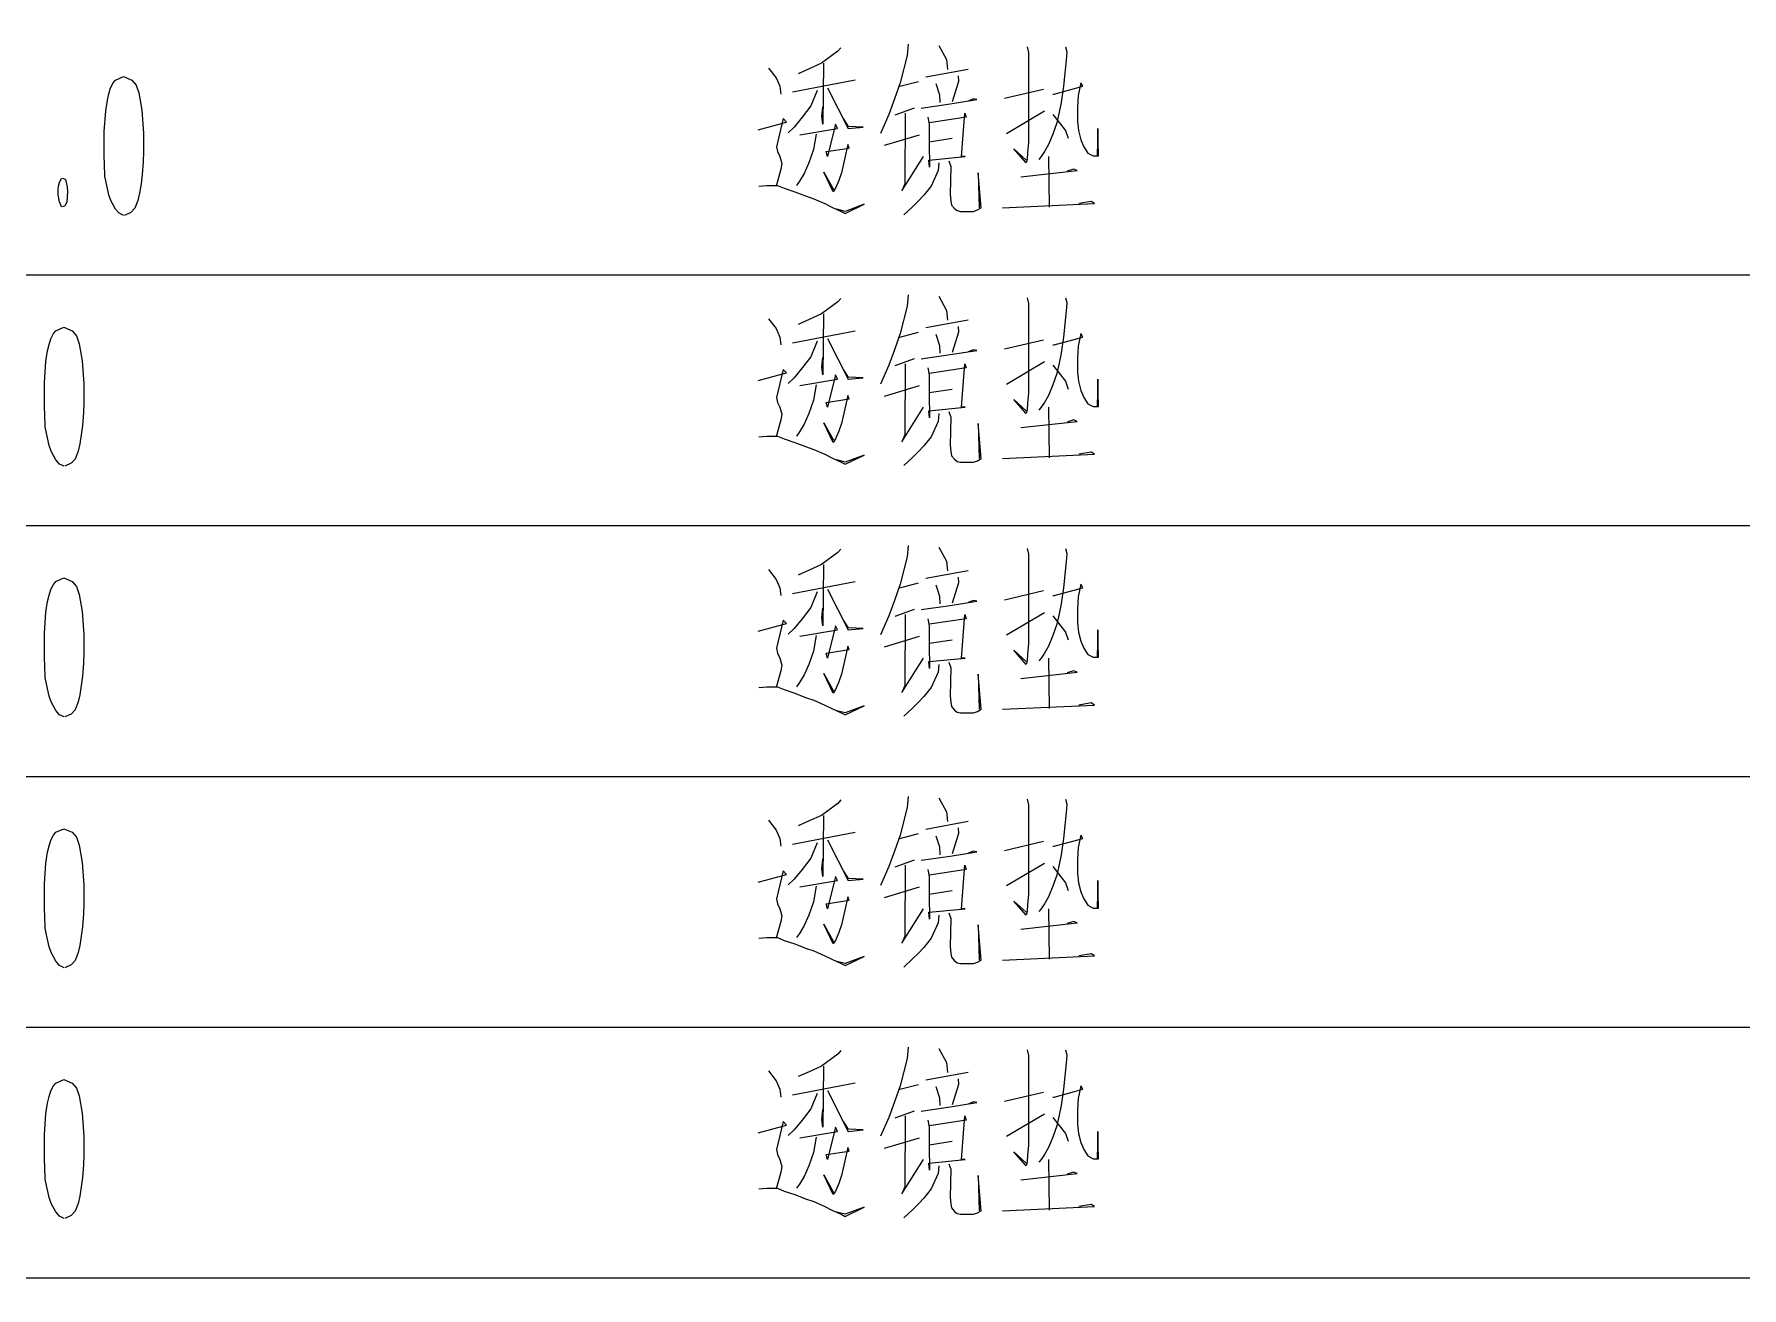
# Model space of a CAD drawing. Extents: x 0 to 8410, y 0 to 11890.
# Drawn here: x 7456.5 to 7933.3, y 7125.3 to 7475.3 of the extents above; entities that cross this region are included whole.
import ezdxf

# ---------------------------------------------------------------- set-up
doc = ezdxf.new("R2010")
doc.units = 0
doc.header["$MEASUREMENT"] = 0
doc.layers.add('6', color=7, linetype='Continuous')

msp = doc.modelspace()

# ---------------------------------------------------------------- linework, layer by layer
at = {"layer": '6'}
for p, q in [((7681.67, 7471.54), (7680.88, 7470.56)), ((7700.49, 7472.52), (7700.23, 7469.38)), ((7709.12, 7472.12), (7711.21, 7468.2)), ((7733.69, 7471.73), (7734.08, 7470.16)), ((7744.41, 7471.73), (7744.8, 7470.36)), ((7661.54, 7465.85), (7663.63, 7463.1)), ((7676.31, 7467.22), (7672.91, 7465.65)), ((7680.88, 7470.56), (7676.31, 7467.22)), ((7676.83, 7467.22), (7676.7, 7450.16)), ((7700.23, 7469.38), (7698.27, 7461.73)), ((7711.21, 7468.2), (7711.47, 7465.46)), ((7734.08, 7470.16), (7734.08, 7445.07)), ((7744.67, 7468.99), (7743.89, 7460.75)), ((7744.8, 7470.36), (7744.67, 7468.99)), ((7477.85, 7460.3), (7478.57, 7461.7)), ((7478.57, 7461.7), (7479.23, 7462.5)), ((7479.23, 7462.5), (7481.45, 7463.5)), ((7481.45, 7463.5), (7483.8, 7462.5)), ((7483.8, 7462.5), (7484.98, 7461.1)), ((7484.98, 7461.1), (7485.7, 7458.9)), ((7663.63, 7463.1), (7664.67, 7460.75)), ((7668.2, 7459.18), (7685.72, 7462.52)), ((7672.91, 7465.65), (7669.77, 7464.28)), ((7698.27, 7461.73), (7696.7, 7457.22)), ((7698.14, 7460.75), (7703.37, 7462.12)), ((7717.22, 7465.46), (7705.46, 7463.3)), ((7708.2, 7461.54), (7709.25, 7458.4)), ((7714.61, 7462.12), (7712.78, 7456.44)), ((7714.48, 7463.69), (7714.61, 7462.12)), ((7748.72, 7461.73), (7747.94, 7458.2)), ((7749.25, 7460.75), (7748.72, 7461.73)), ((7476.48, 7453.9), (7476.94, 7456.9)), ((7476.94, 7456.9), (7477.4, 7458.7)), ((7477.4, 7458.7), (7477.85, 7460.3)), ((7485.7, 7458.9), (7486.61, 7454.1)), ((7664.67, 7460.75), (7664.93, 7458.59)), ((7675.13, 7459.58), (7673.3, 7455.26)), ((7678.01, 7460.36), (7683.76, 7448.99)), ((7696.7, 7457.22), (7695.13, 7452.91)), ((7709.25, 7458.4), (7709.38, 7456.24)), ((7712.25, 7455.85), (7719.71, 7457.03)), ((7718.79, 7457.22), (7717.22, 7456.63)), ((7719.71, 7457.03), (7718.79, 7457.22)), ((7727.42, 7457.42), (7738.27, 7459.97)), ((7740.88, 7458.59), (7741.27, 7458.59)), ((7741.27, 7458.59), (7749.25, 7460.75)), ((7743.89, 7460.75), (7743.23, 7456.24)), ((7747.94, 7458.2), (7747.81, 7454.87)), ((7476.09, 7448.1), (7476.48, 7453.9)), ((7486.61, 7454.1), (7487, 7447.7)), ((7665.59, 7451.73), (7663.76, 7443.89)), ((7666.5, 7450.75), (7665.59, 7451.73)), ((7670.95, 7452.12), (7668.72, 7449.38)), ((7673.3, 7455.26), (7670.95, 7452.12)), ((7676.44, 7452.32), (7676.7, 7455.07)), ((7676.7, 7450.16), (7676.44, 7452.32)), ((7683.89, 7449.58), (7682.45, 7451.73)), ((7695.13, 7452.91), (7692.78, 7447.61)), ((7702.19, 7454.67), (7696.83, 7452.71)), ((7699.71, 7453.3), (7699.57, 7433.5)), ((7704.15, 7454.67), (7712.25, 7455.85)), ((7705.98, 7452.12), (7706.37, 7450.16)), ((7716.7, 7452.12), (7706.5, 7450.56)), ((7715.39, 7441.14), (7716.31, 7453.3)), ((7716.31, 7453.3), (7716.7, 7452.12)), ((7727.94, 7447.61), (7738.53, 7453.89)), ((7740.88, 7452.91), (7744.41, 7448.4)), ((7742.71, 7453.5), (7742.06, 7450.56)), ((7743.23, 7456.24), (7742.71, 7453.5)), ((7747.81, 7454.87), (7747.81, 7450.95)), ((7476.09, 7441.1), (7476.09, 7448.1)), ((7487, 7447.7), (7487, 7442.5)), ((7658.66, 7448.59), (7666.5, 7450.75)), ((7668.72, 7449.38), (7667.03, 7447.81)), ((7670.29, 7447.22), (7680.75, 7448.99)), ((7674.87, 7447.42), (7674.08, 7443.1)), ((7680.23, 7450.16), (7678.01, 7441.14)), ((7680.75, 7448.99), (7680.23, 7450.16)), ((7683.76, 7448.99), (7687.94, 7449.38)), ((7687.94, 7449.38), (7683.89, 7449.58)), ((7693.95, 7444.28), (7703.63, 7447.22)), ((7706.37, 7450.16), (7706.37, 7445.07)), ((7740.88, 7447.42), (7739.71, 7444.48)), ((7742.06, 7450.56), (7740.88, 7447.42)), ((7744.41, 7448.4), (7745.2, 7446.24)), ((7747.81, 7450.95), (7748.07, 7448.4)), ((7748.07, 7448.4), (7748.72, 7445.85)), ((7753.43, 7448.99), (7753.3, 7441.34)), ((7753.69, 7441.34), (7753.43, 7448.99)), ((7487, 7442.5), (7486.94, 7439.7)), ((7663.76, 7443.89), (7664.02, 7442.52)), ((7664.02, 7442.52), (7664.67, 7441.14)), ((7674.08, 7443.1), (7672.78, 7439.38)), ((7677.61, 7442.52), (7684.02, 7443.5)), ((7678.01, 7441.14), (7677.61, 7442.52)), ((7683.63, 7444.48), (7682.84, 7440.75)), ((7684.02, 7443.5), (7683.63, 7444.48)), ((7706.37, 7445.26), (7712.78, 7446.24)), ((7706.37, 7445.07), (7706.5, 7438.2)), ((7733.43, 7439.38), (7730.03, 7443.3)), ((7730.03, 7443.3), (7733.43, 7440.16)), ((7733.82, 7442.32), (7733.69, 7440.36)), ((7734.08, 7445.07), (7733.82, 7442.32)), ((7738.53, 7442.52), (7737.61, 7441.14)), ((7739.71, 7444.48), (7738.53, 7442.52)), ((7748.72, 7445.85), (7749.51, 7443.89)), ((7749.51, 7443.89), (7750.69, 7442.12)), ((7750.69, 7442.12), (7752.12, 7441.34)), ((7476.15, 7439.1), (7476.09, 7441.1)), ((7476.28, 7435.7), (7476.15, 7439.1)), ((7486.94, 7439.7), (7486.68, 7436.1)), ((7664.93, 7437.61), (7663.63, 7432.91)), ((7664.67, 7441.14), (7665.2, 7439.18)), ((7665.2, 7439.18), (7664.93, 7437.61)), ((7672.78, 7439.38), (7671.47, 7436.44)), ((7682.84, 7440.75), (7681.93, 7436.63)), ((7698.79, 7431.54), (7704.8, 7441.14)), ((7706.24, 7440.16), (7716.44, 7441.14)), ((7706.5, 7438.2), (7706.24, 7440.16)), ((7709.12, 7439.38), (7708.86, 7437.22)), ((7711.86, 7439.97), (7712.39, 7438.4)), ((7712.39, 7438.4), (7712.25, 7430.56)), ((7716.44, 7441.14), (7715.39, 7441.14)), ((7733.69, 7440.36), (7733.43, 7439.38)), ((7737.61, 7441.14), (7736.96, 7440.36)), ((7739.71, 7441.14), (7739.84, 7427.03)), ((7746.63, 7437.61), (7744.93, 7437.03)), ((7747.68, 7437.22), (7746.63, 7437.61)), ((7752.12, 7441.34), (7753.69, 7441.34)), ((7463.21, 7431.9), (7463.34, 7432.9)), ((7463.34, 7432.9), (7463.54, 7433.9)), ((7463.54, 7433.9), (7464.06, 7434.9)), ((7464.06, 7434.9), (7464.39, 7435.1)), ((7464.52, 7435.1), (7465.24, 7434.7)), ((7465.24, 7434.7), (7465.7, 7432.7)), ((7465.7, 7432.7), (7465.83, 7431.3)), ((7476.61, 7433.9), (7476.28, 7435.7)), ((7477.4, 7430.5), (7476.61, 7433.9)), ((7486.35, 7433.5), (7485.96, 7430.9)), ((7486.68, 7436.1), (7486.35, 7433.5)), ((7658.79, 7432.91), (7661.01, 7433.1)), ((7661.01, 7433.1), (7662.19, 7433.1)), ((7662.19, 7433.1), (7664.02, 7433.1)), ((7664.02, 7433.1), (7665.85, 7432.32)), ((7670.16, 7434.28), (7669.38, 7433.1)), ((7671.47, 7436.44), (7670.16, 7434.28)), ((7679.57, 7431.34), (7676.96, 7436.83)), ((7676.96, 7436.83), (7679.71, 7431.93)), ((7681.14, 7434.48), (7680.23, 7432.32)), ((7681.93, 7436.63), (7681.14, 7434.48)), ((7699.57, 7433.5), (7698.79, 7431.54)), ((7706.9, 7432.91), (7704.93, 7430.36)), ((7708.86, 7437.22), (7706.9, 7432.91)), ((7720.88, 7426.83), (7720.1, 7436.63)), ((7720.1, 7436.63), (7720.36, 7426.83)), ((7731.99, 7435.46), (7747.68, 7437.22)), ((7463.21, 7430.5), (7463.21, 7431.9)), ((7463.54, 7428.5), (7463.21, 7430.5)), ((7464.13, 7427.1), (7463.54, 7428.5)), ((7465.63, 7428.5), (7465.04, 7427.3)), ((7465.83, 7431.3), (7465.63, 7428.5)), ((7477.92, 7428.9), (7477.4, 7430.5)), ((7479.23, 7426.5), (7477.92, 7428.9)), ((7485.44, 7428.9), (7484.65, 7426.7)), ((7485.96, 7430.9), (7485.44, 7428.9)), ((7665.85, 7432.32), (7668.86, 7431.34)), ((7668.86, 7431.34), (7671.86, 7430.16)), ((7671.86, 7430.16), (7674.22, 7429.38)), ((7674.22, 7429.38), (7677.22, 7428.01)), ((7677.22, 7428.01), (7679.18, 7427.03)), ((7680.23, 7432.32), (7679.57, 7431.34)), ((7682.97, 7425.26), (7688.2, 7427.81)), ((7688.2, 7427.81), (7682.97, 7425.85)), ((7703.37, 7428.79), (7701.67, 7427.03)), ((7704.93, 7430.36), (7703.37, 7428.79)), ((7712.25, 7430.56), (7712.39, 7428.79)), ((7712.39, 7428.79), (7712.65, 7427.61)), ((7726.89, 7426.83), (7752.52, 7428.01)), ((7751.6, 7428.59), (7748.2, 7428.01)), ((7752.52, 7428.01), (7751.6, 7428.59)), ((7465.04, 7427.3), (7464.13, 7427.1)), ((7480.21, 7425.3), (7479.23, 7426.5)), ((7481.51, 7424.7), (7480.21, 7425.3)), ((7483.54, 7425.5), (7481.77, 7424.7)), ((7484.65, 7426.7), (7483.54, 7425.5)), ((7679.18, 7427.03), (7681.8, 7425.85)), ((7682.97, 7425.85), (7680.62, 7426.44)), ((7681.8, 7425.85), (7682.97, 7425.26)), ((7701.67, 7427.03), (7699.31, 7424.87)), ((7712.65, 7427.61), (7713.43, 7426.63)), ((7713.43, 7426.63), (7714.22, 7426.05)), ((7714.22, 7426.05), (7715.13, 7425.85)), ((7715.13, 7425.85), (7716.7, 7425.85)), ((7716.7, 7425.85), (7718.79, 7425.85)), ((7718.79, 7425.85), (7719.84, 7426.24)), ((7719.84, 7426.24), (7720.88, 7426.83)), ((6510, 7408.11), (8310, 7408.11)), ((7680.88, 7400.55), (7676.31, 7397.22)), ((7681.67, 7401.54), (7680.88, 7400.55)), ((7700.23, 7399.38), (7698.27, 7391.73)), ((7700.49, 7402.52), (7700.23, 7399.38)), ((7709.12, 7402.12), (7711.21, 7398.2)), ((7733.69, 7401.73), (7734.08, 7400.16)), ((7734.08, 7400.16), (7734.08, 7375.06)), ((7744.41, 7401.73), (7744.8, 7400.36)), ((7744.8, 7400.36), (7744.67, 7398.99)), ((7661.54, 7395.85), (7663.63, 7393.1)), ((7672.91, 7395.65), (7669.77, 7394.28)), ((7676.31, 7397.22), (7672.91, 7395.65)), ((7676.83, 7397.22), (7676.7, 7380.16)), ((7717.22, 7395.46), (7705.46, 7393.3)), ((7711.21, 7398.2), (7711.47, 7395.46)), ((7744.67, 7398.99), (7743.89, 7390.75)), ((7460.73, 7388.7), (7461.19, 7390.3)), ((7461.19, 7390.3), (7461.91, 7391.7)), ((7461.91, 7391.7), (7462.56, 7392.5)), ((7462.56, 7392.5), (7464.78, 7393.5)), ((7464.78, 7393.5), (7467.13, 7392.5)), ((7467.13, 7392.5), (7468.31, 7391.1)), ((7468.31, 7391.1), (7469.03, 7388.9)), ((7663.63, 7393.1), (7664.67, 7390.75)), ((7664.67, 7390.75), (7664.93, 7388.59)), ((7668.2, 7389.18), (7685.72, 7392.52)), ((7675.13, 7389.57), (7673.3, 7385.26)), ((7678.01, 7390.36), (7683.76, 7378.99)), ((7698.27, 7391.73), (7696.7, 7387.22)), ((7698.14, 7390.75), (7703.37, 7392.12)), ((7708.2, 7391.54), (7709.25, 7388.4)), ((7714.61, 7392.12), (7712.78, 7386.44)), ((7714.48, 7393.69), (7714.61, 7392.12)), ((7727.42, 7387.42), (7738.27, 7389.97)), ((7741.27, 7388.59), (7749.25, 7390.75)), ((7743.89, 7390.75), (7743.23, 7386.24)), ((7748.72, 7391.73), (7747.94, 7388.2)), ((7749.25, 7390.75), (7748.72, 7391.73)), ((7459.81, 7383.9), (7460.27, 7386.9)), ((7460.27, 7386.9), (7460.73, 7388.7)), ((7469.03, 7388.9), (7469.95, 7384.1)), ((7673.3, 7385.26), (7670.95, 7382.12)), ((7676.44, 7382.32), (7676.7, 7385.06)), ((7696.7, 7387.22), (7695.13, 7382.91)), ((7704.15, 7384.67), (7712.25, 7385.85)), ((7709.25, 7388.4), (7709.38, 7386.24)), ((7712.25, 7385.85), (7719.71, 7387.03)), ((7718.79, 7387.22), (7717.22, 7386.63)), ((7719.71, 7387.03), (7718.79, 7387.22)), ((7740.88, 7388.59), (7741.27, 7388.59)), ((7743.23, 7386.24), (7742.71, 7383.5)), ((7747.94, 7388.2), (7747.81, 7384.87)), ((7747.81, 7384.87), (7747.81, 7380.95)), ((7459.42, 7378.1), (7459.81, 7383.9)), ((7469.95, 7384.1), (7470.34, 7377.7)), ((7658.66, 7378.59), (7666.5, 7380.75)), ((7665.59, 7381.73), (7663.76, 7373.89)), ((7666.5, 7380.75), (7665.59, 7381.73)), ((7670.95, 7382.12), (7668.72, 7379.38)), ((7676.7, 7380.16), (7676.44, 7382.32)), ((7680.23, 7380.16), (7678.01, 7371.14)), ((7680.75, 7378.99), (7680.23, 7380.16)), ((7683.89, 7379.57), (7682.45, 7381.73)), ((7695.13, 7382.91), (7692.78, 7377.61)), ((7702.19, 7384.67), (7696.83, 7382.71)), ((7699.71, 7383.3), (7699.57, 7363.5)), ((7705.98, 7382.12), (7706.37, 7380.16)), ((7706.37, 7380.16), (7706.37, 7375.06)), ((7716.7, 7382.12), (7706.5, 7380.55)), ((7715.39, 7371.14), (7716.31, 7383.3)), ((7716.31, 7383.3), (7716.7, 7382.12)), ((7727.94, 7377.61), (7738.53, 7383.89)), ((7740.88, 7382.91), (7744.41, 7378.4)), ((7742.06, 7380.55), (7740.88, 7377.42)), ((7742.71, 7383.5), (7742.06, 7380.55)), ((7747.81, 7380.95), (7748.07, 7378.4)), ((7459.42, 7371.1), (7459.42, 7378.1)), ((7470.34, 7377.7), (7470.34, 7372.5)), ((7668.72, 7379.38), (7667.03, 7377.81)), ((7670.29, 7377.22), (7680.75, 7378.99)), ((7674.87, 7377.42), (7674.08, 7373.1)), ((7683.76, 7378.99), (7687.94, 7379.38)), ((7687.94, 7379.38), (7683.89, 7379.57)), ((7693.95, 7374.28), (7703.63, 7377.22)), ((7706.37, 7375.26), (7712.78, 7376.24)), ((7740.88, 7377.42), (7739.71, 7374.48)), ((7744.41, 7378.4), (7745.2, 7376.24)), ((7748.07, 7378.4), (7748.72, 7375.85)), ((7748.72, 7375.85), (7749.51, 7373.89)), ((7753.43, 7378.99), (7753.3, 7371.34)), ((7753.69, 7371.34), (7753.43, 7378.99)), ((7459.49, 7369.1), (7459.42, 7371.1)), ((7470.34, 7372.5), (7470.27, 7369.7)), ((7663.76, 7373.89), (7664.02, 7372.52)), ((7664.02, 7372.52), (7664.67, 7371.14)), ((7664.67, 7371.14), (7665.2, 7369.18)), ((7674.08, 7373.1), (7672.78, 7369.38)), ((7677.61, 7372.52), (7684.02, 7373.5)), ((7678.01, 7371.14), (7677.61, 7372.52)), ((7682.84, 7370.75), (7681.93, 7366.63)), ((7683.63, 7374.48), (7682.84, 7370.75)), ((7684.02, 7373.5), (7683.63, 7374.48)), ((7698.79, 7361.54), (7704.8, 7371.14)), ((7706.24, 7370.16), (7716.44, 7371.14)), ((7706.37, 7375.06), (7706.5, 7368.2)), ((7716.44, 7371.14), (7715.39, 7371.14)), ((7733.43, 7369.38), (7730.03, 7373.3)), ((7730.03, 7373.3), (7733.43, 7370.16)), ((7733.82, 7372.32), (7733.69, 7370.36)), ((7734.08, 7375.06), (7733.82, 7372.32)), ((7737.61, 7371.14), (7736.96, 7370.36)), ((7738.53, 7372.52), (7737.61, 7371.14)), ((7739.71, 7374.48), (7738.53, 7372.52)), ((7739.71, 7371.14), (7739.84, 7357.03)), ((7749.51, 7373.89), (7750.69, 7372.12)), ((7750.69, 7372.12), (7752.12, 7371.34)), ((7752.12, 7371.34), (7753.69, 7371.34)), ((7459.62, 7365.7), (7459.49, 7369.1)), ((7470.01, 7366.1), (7469.68, 7363.5)), ((7470.27, 7369.7), (7470.01, 7366.1)), ((7664.93, 7367.61), (7663.63, 7362.91)), ((7665.2, 7369.18), (7664.93, 7367.61)), ((7671.47, 7366.44), (7670.16, 7364.28)), ((7672.78, 7369.38), (7671.47, 7366.44)), ((7679.57, 7361.34), (7676.96, 7366.83)), ((7676.96, 7366.83), (7679.71, 7361.93)), ((7681.93, 7366.63), (7681.14, 7364.48)), ((7706.5, 7368.2), (7706.24, 7370.16)), ((7708.86, 7367.22), (7706.9, 7362.91)), ((7709.12, 7369.38), (7708.86, 7367.22)), ((7711.86, 7369.97), (7712.39, 7368.4)), ((7712.39, 7368.4), (7712.25, 7360.55)), ((7720.88, 7356.83), (7720.1, 7366.63)), ((7720.1, 7366.63), (7720.36, 7356.83)), ((7731.99, 7365.46), (7747.68, 7367.22)), ((7733.69, 7370.36), (7733.43, 7369.38)), ((7746.63, 7367.61), (7744.93, 7367.03)), ((7747.68, 7367.22), (7746.63, 7367.61)), ((7459.95, 7363.9), (7459.62, 7365.7)), ((7460.73, 7360.5), (7459.95, 7363.9)), ((7469.68, 7363.5), (7469.29, 7360.9)), ((7658.79, 7362.91), (7661.01, 7363.1)), ((7661.01, 7363.1), (7662.19, 7363.1)), ((7662.19, 7363.1), (7664.02, 7363.1)), ((7664.02, 7363.1), (7665.85, 7362.32)), ((7665.85, 7362.32), (7668.86, 7361.34)), ((7668.86, 7361.34), (7671.86, 7360.16)), ((7670.16, 7364.28), (7669.38, 7363.1)), ((7680.23, 7362.32), (7679.57, 7361.34)), ((7681.14, 7364.48), (7680.23, 7362.32)), ((7699.57, 7363.5), (7698.79, 7361.54)), ((7706.9, 7362.91), (7704.93, 7360.36)), ((7461.25, 7358.9), (7460.73, 7360.5)), ((7462.56, 7356.5), (7461.25, 7358.9)), ((7463.54, 7355.3), (7462.56, 7356.5)), ((7467.98, 7356.7), (7466.87, 7355.5)), ((7468.77, 7358.9), (7467.98, 7356.7)), ((7469.29, 7360.9), (7468.77, 7358.9)), ((7671.86, 7360.16), (7674.22, 7359.38)), ((7674.22, 7359.38), (7677.22, 7358.01)), ((7677.22, 7358.01), (7679.18, 7357.03)), ((7679.18, 7357.03), (7681.8, 7355.85)), ((7682.97, 7355.85), (7680.62, 7356.44)), ((7682.97, 7355.26), (7688.2, 7357.81)), ((7688.2, 7357.81), (7682.97, 7355.85)), ((7701.67, 7357.03), (7699.31, 7354.87)), ((7703.37, 7358.79), (7701.67, 7357.03)), ((7704.93, 7360.36), (7703.37, 7358.79)), ((7712.25, 7360.55), (7712.39, 7358.79)), ((7712.39, 7358.79), (7712.65, 7357.61)), ((7712.65, 7357.61), (7713.43, 7356.63)), ((7713.43, 7356.63), (7714.22, 7356.04)), ((7718.79, 7355.85), (7719.84, 7356.24)), ((7719.84, 7356.24), (7720.88, 7356.83)), ((7726.89, 7356.83), (7752.52, 7358.01)), ((7751.6, 7358.59), (7748.2, 7358.01)), ((7752.52, 7358.01), (7751.6, 7358.59)), ((7464.85, 7354.7), (7463.54, 7355.3)), ((7466.87, 7355.5), (7465.11, 7354.7)), ((7681.8, 7355.85), (7682.97, 7355.26)), ((7714.22, 7356.04), (7715.13, 7355.85)), ((7715.13, 7355.85), (7716.7, 7355.85)), ((7716.7, 7355.85), (7718.79, 7355.85)), ((6510, 7338.11), (8310, 7338.11)), ((7700.49, 7332.52), (7700.23, 7329.38)), ((7680.88, 7330.56), (7676.31, 7327.22)), ((7681.67, 7331.54), (7680.88, 7330.56)), ((7700.23, 7329.38), (7698.27, 7321.73)), ((7709.12, 7332.12), (7711.21, 7328.2)), ((7711.21, 7328.2), (7711.47, 7325.46)), ((7733.69, 7331.73), (7734.08, 7330.16)), ((7734.08, 7330.16), (7734.08, 7305.07)), ((7744.67, 7328.99), (7743.89, 7320.75)), ((7744.41, 7331.73), (7744.8, 7330.36)), ((7744.8, 7330.36), (7744.67, 7328.99)), ((7462.56, 7322.5), (7464.78, 7323.5)), ((7464.78, 7323.5), (7467.13, 7322.5)), ((7661.54, 7325.85), (7663.63, 7323.1)), ((7663.63, 7323.1), (7664.67, 7320.75)), ((7672.91, 7325.65), (7669.77, 7324.28)), ((7676.31, 7327.22), (7672.91, 7325.65)), ((7676.83, 7327.22), (7676.7, 7310.16)), ((7717.22, 7325.46), (7705.46, 7323.3)), ((7714.48, 7323.69), (7714.61, 7322.12)), ((7460.27, 7316.9), (7460.73, 7318.7)), ((7460.73, 7318.7), (7461.19, 7320.3)), ((7461.19, 7320.3), (7461.91, 7321.7)), ((7461.91, 7321.7), (7462.56, 7322.5)), ((7467.13, 7322.5), (7468.31, 7321.1)), ((7468.31, 7321.1), (7469.03, 7318.9)), ((7469.03, 7318.9), (7469.95, 7314.1)), ((7664.67, 7320.75), (7664.93, 7318.6)), ((7668.2, 7319.18), (7685.72, 7322.52)), ((7675.13, 7319.58), (7673.3, 7315.26)), ((7678.01, 7320.36), (7683.76, 7308.99)), ((7698.27, 7321.73), (7696.7, 7317.22)), ((7698.14, 7320.75), (7703.37, 7322.12)), ((7708.2, 7321.54), (7709.25, 7318.4)), ((7709.25, 7318.4), (7709.38, 7316.24)), ((7714.61, 7322.12), (7712.78, 7316.44)), ((7727.42, 7317.42), (7738.27, 7319.97)), ((7740.88, 7318.6), (7741.27, 7318.6)), ((7741.27, 7318.6), (7749.25, 7320.75)), ((7743.89, 7320.75), (7743.23, 7316.24)), ((7747.94, 7318.2), (7747.81, 7314.87)), ((7748.72, 7321.73), (7747.94, 7318.2)), ((7749.25, 7320.75), (7748.72, 7321.73)), ((7459.42, 7308.1), (7459.81, 7313.9)), ((7459.81, 7313.9), (7460.27, 7316.9)), ((7469.95, 7314.1), (7470.34, 7307.7)), ((7673.3, 7315.26), (7670.95, 7312.12)), ((7676.44, 7312.32), (7676.7, 7315.07)), ((7696.7, 7317.22), (7695.13, 7312.91)), ((7702.19, 7314.67), (7696.83, 7312.71)), ((7699.71, 7313.3), (7699.57, 7293.5)), ((7704.15, 7314.67), (7712.25, 7315.85)), ((7712.25, 7315.85), (7719.71, 7317.03)), ((7715.39, 7301.14), (7716.31, 7313.3)), ((7716.31, 7313.3), (7716.7, 7312.12)), ((7718.79, 7317.22), (7717.22, 7316.63)), ((7719.71, 7317.03), (7718.79, 7317.22)), ((7727.94, 7307.61), (7738.53, 7313.89)), ((7742.71, 7313.5), (7742.06, 7310.56)), ((7743.23, 7316.24), (7742.71, 7313.5)), ((7747.81, 7314.87), (7747.81, 7310.95)), ((7658.66, 7308.6), (7666.5, 7310.75)), ((7665.59, 7311.73), (7663.76, 7303.89)), ((7666.5, 7310.75), (7665.59, 7311.73)), ((7668.72, 7309.38), (7667.03, 7307.81)), ((7670.95, 7312.12), (7668.72, 7309.38)), ((7670.29, 7307.22), (7680.75, 7308.99)), ((7676.7, 7310.16), (7676.44, 7312.32)), ((7680.23, 7310.16), (7678.01, 7301.14)), ((7680.75, 7308.99), (7680.23, 7310.16)), ((7683.89, 7309.58), (7682.45, 7311.73)), ((7683.76, 7308.99), (7687.94, 7309.38)), ((7687.94, 7309.38), (7683.89, 7309.58)), ((7695.13, 7312.91), (7692.78, 7307.61)), ((7705.98, 7312.12), (7706.37, 7310.16)), ((7706.37, 7310.16), (7706.37, 7305.07)), ((7716.7, 7312.12), (7706.5, 7310.56)), ((7740.88, 7312.91), (7744.41, 7308.4)), ((7742.06, 7310.56), (7740.88, 7307.42)), ((7747.81, 7310.95), (7748.07, 7308.4)), ((7753.43, 7308.99), (7753.3, 7301.34)), ((7753.69, 7301.34), (7753.43, 7308.99)), ((7459.42, 7301.1), (7459.42, 7308.1)), ((7470.34, 7307.7), (7470.34, 7302.5)), ((7663.76, 7303.89), (7664.02, 7302.52)), ((7674.87, 7307.42), (7674.08, 7303.1)), ((7683.63, 7304.48), (7682.84, 7300.75)), ((7684.02, 7303.5), (7683.63, 7304.48)), ((7693.95, 7304.28), (7703.63, 7307.22)), ((7706.37, 7305.26), (7712.78, 7306.24)), ((7706.37, 7305.07), (7706.5, 7298.2)), ((7734.08, 7305.07), (7733.82, 7302.32)), ((7739.71, 7304.48), (7738.53, 7302.52)), ((7740.88, 7307.42), (7739.71, 7304.48)), ((7744.41, 7308.4), (7745.2, 7306.24)), ((7748.07, 7308.4), (7748.72, 7305.85)), ((7748.72, 7305.85), (7749.51, 7303.89)), ((7749.51, 7303.89), (7750.69, 7302.12)), ((7459.49, 7299.1), (7459.42, 7301.1)), ((7459.62, 7295.7), (7459.49, 7299.1)), ((7470.27, 7299.7), (7470.01, 7296.1)), ((7470.34, 7302.5), (7470.27, 7299.7)), ((7664.02, 7302.52), (7664.67, 7301.14)), ((7664.67, 7301.14), (7665.2, 7299.18)), ((7665.2, 7299.18), (7664.93, 7297.61)), ((7672.78, 7299.38), (7671.47, 7296.44)), ((7674.08, 7303.1), (7672.78, 7299.38)), ((7677.61, 7302.52), (7684.02, 7303.5)), ((7678.01, 7301.14), (7677.61, 7302.52)), ((7682.84, 7300.75), (7681.93, 7296.63)), ((7698.79, 7291.54), (7704.8, 7301.14)), ((7706.24, 7300.16), (7716.44, 7301.14)), ((7706.5, 7298.2), (7706.24, 7300.16)), ((7709.12, 7299.38), (7708.86, 7297.22)), ((7711.86, 7299.97), (7712.39, 7298.4)), ((7716.44, 7301.14), (7715.39, 7301.14)), ((7733.43, 7299.38), (7730.03, 7303.3)), ((7730.03, 7303.3), (7733.43, 7300.16)), ((7733.69, 7300.36), (7733.43, 7299.38)), ((7733.82, 7302.32), (7733.69, 7300.36)), ((7737.61, 7301.14), (7736.96, 7300.36)), ((7738.53, 7302.52), (7737.61, 7301.14)), ((7739.71, 7301.14), (7739.84, 7287.03)), ((7750.69, 7302.12), (7752.12, 7301.34)), ((7752.12, 7301.34), (7753.69, 7301.34)), ((7459.95, 7293.9), (7459.62, 7295.7)), ((7470.01, 7296.1), (7469.68, 7293.5)), ((7664.93, 7297.61), (7663.63, 7292.91)), ((7670.16, 7294.28), (7669.38, 7293.1)), ((7671.47, 7296.44), (7670.16, 7294.28)), ((7679.57, 7291.34), (7676.96, 7296.83)), ((7676.96, 7296.83), (7679.71, 7291.93)), ((7681.14, 7294.48), (7680.23, 7292.32)), ((7681.93, 7296.63), (7681.14, 7294.48)), ((7708.86, 7297.22), (7706.9, 7292.91)), ((7712.39, 7298.4), (7712.25, 7290.56)), ((7720.88, 7286.83), (7720.1, 7296.63)), ((7720.1, 7296.63), (7720.36, 7286.83)), ((7731.99, 7295.46), (7747.68, 7297.22)), ((7746.63, 7297.61), (7744.93, 7297.03)), ((7747.68, 7297.22), (7746.63, 7297.61)), ((7460.73, 7290.5), (7459.95, 7293.9)), ((7461.25, 7288.9), (7460.73, 7290.5)), ((7469.29, 7290.9), (7468.77, 7288.9)), ((7469.68, 7293.5), (7469.29, 7290.9)), ((7658.79, 7292.91), (7661.01, 7293.1)), ((7661.01, 7293.1), (7662.19, 7293.1)), ((7662.19, 7293.1), (7664.02, 7293.1)), ((7664.02, 7293.1), (7665.85, 7292.32)), ((7665.85, 7292.32), (7668.86, 7291.34)), ((7668.86, 7291.34), (7671.86, 7290.16)), ((7671.86, 7290.16), (7674.22, 7289.38)), ((7680.23, 7292.32), (7679.57, 7291.34)), ((7699.57, 7293.5), (7698.79, 7291.54)), ((7704.93, 7290.36), (7703.37, 7288.79)), ((7706.9, 7292.91), (7704.93, 7290.36)), ((7712.25, 7290.56), (7712.39, 7288.79)), ((7462.56, 7286.5), (7461.25, 7288.9)), ((7463.54, 7285.3), (7462.56, 7286.5)), ((7464.85, 7284.7), (7463.54, 7285.3)), ((7466.87, 7285.5), (7465.11, 7284.7)), ((7467.98, 7286.7), (7466.87, 7285.5)), ((7468.77, 7288.9), (7467.98, 7286.7)), ((7674.22, 7289.38), (7677.22, 7288.01)), ((7677.22, 7288.01), (7679.18, 7287.03)), ((7679.18, 7287.03), (7681.8, 7285.85)), ((7682.97, 7285.85), (7680.62, 7286.44)), ((7681.8, 7285.85), (7682.97, 7285.26)), ((7682.97, 7285.26), (7688.2, 7287.81)), ((7688.2, 7287.81), (7682.97, 7285.85)), ((7701.67, 7287.03), (7699.31, 7284.87)), ((7703.37, 7288.79), (7701.67, 7287.03)), ((7712.39, 7288.79), (7712.65, 7287.61)), ((7712.65, 7287.61), (7713.43, 7286.63)), ((7713.43, 7286.63), (7714.22, 7286.05)), ((7714.22, 7286.05), (7715.13, 7285.85)), ((7715.13, 7285.85), (7716.7, 7285.85)), ((7716.7, 7285.85), (7718.79, 7285.85)), ((7718.79, 7285.85), (7719.84, 7286.24)), ((7719.84, 7286.24), (7720.88, 7286.83)), ((7726.89, 7286.83), (7752.52, 7288.01)), ((7751.6, 7288.6), (7748.2, 7288.01)), ((7752.52, 7288.01), (7751.6, 7288.6)), ((6510, 7268.11), (8310, 7268.11)), ((7681.67, 7261.54), (7680.88, 7260.56)), ((7700.49, 7262.52), (7700.23, 7259.38)), ((7709.12, 7262.12), (7711.21, 7258.2)), ((7733.69, 7261.73), (7734.08, 7260.16)), ((7744.41, 7261.73), (7744.8, 7260.36)), ((7676.31, 7257.22), (7672.91, 7255.65)), ((7680.88, 7260.56), (7676.31, 7257.22)), ((7676.83, 7257.22), (7676.7, 7240.16)), ((7700.23, 7259.38), (7698.27, 7251.73)), ((7711.21, 7258.2), (7711.47, 7255.46)), ((7734.08, 7260.16), (7734.08, 7235.07)), ((7744.67, 7258.99), (7743.89, 7250.75)), ((7744.8, 7260.36), (7744.67, 7258.99)), ((7461.19, 7250.29), (7461.91, 7251.69)), ((7461.91, 7251.69), (7462.56, 7252.5)), ((7462.56, 7252.5), (7464.78, 7253.49)), ((7464.78, 7253.49), (7467.13, 7252.5)), ((7467.13, 7252.5), (7468.31, 7251.09)), ((7661.54, 7255.85), (7663.63, 7253.1)), ((7663.63, 7253.1), (7664.67, 7250.75)), ((7668.2, 7249.18), (7685.72, 7252.52)), ((7672.91, 7255.65), (7669.77, 7254.28)), ((7698.27, 7251.73), (7696.7, 7247.22)), ((7698.14, 7250.75), (7703.37, 7252.12)), ((7717.22, 7255.46), (7705.46, 7253.3)), ((7708.2, 7251.54), (7709.25, 7248.4)), ((7714.61, 7252.12), (7712.78, 7246.44)), ((7714.48, 7253.69), (7714.61, 7252.12)), ((7748.72, 7251.73), (7747.94, 7248.2)), ((7749.25, 7250.75), (7748.72, 7251.73)), ((7459.81, 7243.89), (7460.27, 7246.9)), ((7460.27, 7246.9), (7460.73, 7248.7)), ((7460.73, 7248.7), (7461.19, 7250.29)), ((7468.31, 7251.09), (7469.03, 7248.89)), ((7469.03, 7248.89), (7469.95, 7244.09)), ((7664.67, 7250.75), (7664.93, 7248.59)), ((7675.13, 7249.58), (7673.3, 7245.26)), ((7678.01, 7250.36), (7683.76, 7238.99)), ((7696.7, 7247.22), (7695.13, 7242.91)), ((7709.25, 7248.4), (7709.38, 7246.24)), ((7712.25, 7245.85), (7719.71, 7247.03)), ((7718.79, 7247.22), (7717.22, 7246.63)), ((7719.71, 7247.03), (7718.79, 7247.22)), ((7727.42, 7247.42), (7738.27, 7249.97)), ((7740.88, 7248.59), (7741.27, 7248.59)), ((7741.27, 7248.59), (7749.25, 7250.75)), ((7743.89, 7250.75), (7743.23, 7246.24)), ((7747.94, 7248.2), (7747.81, 7244.87)), ((7459.42, 7238.1), (7459.81, 7243.89)), ((7469.95, 7244.09), (7470.34, 7237.69)), ((7670.95, 7242.12), (7668.72, 7239.38)), ((7673.3, 7245.26), (7670.95, 7242.12)), ((7676.44, 7242.32), (7676.7, 7245.07)), ((7676.7, 7240.16), (7676.44, 7242.32)), ((7695.13, 7242.91), (7692.78, 7237.61)), ((7702.19, 7244.67), (7696.83, 7242.71)), ((7699.71, 7243.3), (7699.57, 7223.5)), ((7704.15, 7244.67), (7712.25, 7245.85)), ((7705.98, 7242.12), (7706.37, 7240.16)), ((7716.7, 7242.12), (7706.5, 7240.56)), ((7715.39, 7231.14), (7716.31, 7243.3)), ((7716.31, 7243.3), (7716.7, 7242.12)), ((7727.94, 7237.61), (7738.53, 7243.89)), ((7740.88, 7242.91), (7744.41, 7238.4)), ((7742.71, 7243.5), (7742.06, 7240.56)), ((7743.23, 7246.24), (7742.71, 7243.5)), ((7747.81, 7244.87), (7747.81, 7240.95)), ((7459.42, 7231.09), (7459.42, 7238.1)), ((7470.34, 7237.69), (7470.34, 7232.5)), ((7658.66, 7238.59), (7666.5, 7240.75)), ((7665.59, 7241.73), (7663.76, 7233.89)), ((7666.5, 7240.75), (7665.59, 7241.73)), ((7668.72, 7239.38), (7667.03, 7237.81)), ((7670.29, 7237.22), (7680.75, 7238.99)), ((7674.87, 7237.42), (7674.08, 7233.1)), ((7680.23, 7240.16), (7678.01, 7231.14)), ((7680.75, 7238.99), (7680.23, 7240.16)), ((7683.89, 7239.58), (7682.45, 7241.73)), ((7683.76, 7238.99), (7687.94, 7239.38)), ((7687.94, 7239.38), (7683.89, 7239.58)), ((7693.95, 7234.28), (7703.63, 7237.22)), ((7706.37, 7240.16), (7706.37, 7235.07)), ((7740.88, 7237.42), (7739.71, 7234.48)), ((7742.06, 7240.56), (7740.88, 7237.42)), ((7744.41, 7238.4), (7745.2, 7236.24)), ((7747.81, 7240.95), (7748.07, 7238.4)), ((7748.07, 7238.4), (7748.72, 7235.85)), ((7753.43, 7238.99), (7753.3, 7231.34)), ((7753.69, 7231.34), (7753.43, 7238.99)), ((7470.34, 7232.5), (7470.27, 7229.69)), ((7663.76, 7233.89), (7664.02, 7232.52)), ((7664.02, 7232.52), (7664.67, 7231.14)), ((7674.08, 7233.1), (7672.78, 7229.38)), ((7677.61, 7232.52), (7684.02, 7233.5)), ((7678.01, 7231.14), (7677.61, 7232.52)), ((7683.63, 7234.48), (7682.84, 7230.75)), ((7684.02, 7233.5), (7683.63, 7234.48)), ((7706.37, 7235.26), (7712.78, 7236.24)), ((7706.37, 7235.07), (7706.5, 7228.2)), ((7733.43, 7229.38), (7730.03, 7233.3)), ((7730.03, 7233.3), (7733.43, 7230.16)), ((7733.82, 7232.32), (7733.69, 7230.36)), ((7734.08, 7235.07), (7733.82, 7232.32)), ((7738.53, 7232.52), (7737.61, 7231.14)), ((7739.71, 7234.48), (7738.53, 7232.52)), ((7748.72, 7235.85), (7749.51, 7233.89)), ((7749.51, 7233.89), (7750.69, 7232.12)), ((7459.49, 7229.09), (7459.42, 7231.09)), ((7459.62, 7225.69), (7459.49, 7229.09)), ((7470.27, 7229.69), (7470.01, 7226.09)), ((7664.93, 7227.61), (7663.63, 7222.91)), ((7664.67, 7231.14), (7665.2, 7229.18)), ((7665.2, 7229.18), (7664.93, 7227.61)), ((7672.78, 7229.38), (7671.47, 7226.44)), ((7682.84, 7230.75), (7681.93, 7226.63)), ((7698.79, 7221.54), (7704.8, 7231.14)), ((7706.24, 7230.16), (7716.44, 7231.14)), ((7706.5, 7228.2), (7706.24, 7230.16)), ((7709.12, 7229.38), (7708.86, 7227.22)), ((7711.86, 7229.97), (7712.39, 7228.4)), ((7712.39, 7228.4), (7712.25, 7220.56)), ((7716.44, 7231.14), (7715.39, 7231.14)), ((7733.69, 7230.36), (7733.43, 7229.38)), ((7737.61, 7231.14), (7736.96, 7230.36)), ((7739.71, 7231.14), (7739.84, 7217.03)), ((7746.63, 7227.61), (7744.93, 7227.03)), ((7747.68, 7227.22), (7746.63, 7227.61)), ((7750.69, 7232.12), (7752.12, 7231.34)), ((7752.12, 7231.34), (7753.69, 7231.34)), ((7459.95, 7223.89), (7459.62, 7225.69)), ((7460.73, 7220.49), (7459.95, 7223.89)), ((7469.68, 7223.49), (7469.29, 7220.89)), ((7470.01, 7226.09), (7469.68, 7223.49)), ((7658.79, 7222.91), (7661.01, 7223.1)), ((7661.01, 7223.1), (7662.19, 7223.1)), ((7662.19, 7223.1), (7664.02, 7223.1)), ((7664.02, 7223.1), (7665.85, 7222.32)), ((7670.16, 7224.28), (7669.38, 7223.1)), ((7671.47, 7226.44), (7670.16, 7224.28)), ((7679.57, 7221.34), (7676.96, 7226.83)), ((7676.96, 7226.83), (7679.71, 7221.93)), ((7681.14, 7224.48), (7680.23, 7222.32)), ((7681.93, 7226.63), (7681.14, 7224.48)), ((7699.57, 7223.5), (7698.79, 7221.54)), ((7706.9, 7222.91), (7704.93, 7220.36)), ((7708.86, 7227.22), (7706.9, 7222.91)), ((7720.88, 7216.83), (7720.1, 7226.63)), ((7720.1, 7226.63), (7720.36, 7216.83)), ((7731.99, 7225.46), (7747.68, 7227.22)), ((7461.25, 7218.89), (7460.73, 7220.49)), ((7462.56, 7216.49), (7461.25, 7218.89)), ((7468.77, 7218.89), (7467.98, 7216.69)), ((7469.29, 7220.89), (7468.77, 7218.89)), ((7665.85, 7222.32), (7668.86, 7221.34)), ((7668.86, 7221.34), (7671.86, 7220.16)), ((7671.86, 7220.16), (7674.22, 7219.38)), ((7674.22, 7219.38), (7677.22, 7218.01)), ((7677.22, 7218.01), (7679.18, 7217.03)), ((7680.23, 7222.32), (7679.57, 7221.34)), ((7703.37, 7218.79), (7701.67, 7217.03)), ((7704.93, 7220.36), (7703.37, 7218.79)), ((7712.25, 7220.56), (7712.39, 7218.79)), ((7712.39, 7218.79), (7712.65, 7217.61)), ((7726.89, 7216.83), (7752.52, 7218.01)), ((7751.6, 7218.59), (7748.2, 7218.01)), ((7752.52, 7218.01), (7751.6, 7218.59)), ((7463.54, 7215.29), (7462.56, 7216.49)), ((7464.85, 7214.69), (7463.54, 7215.29)), ((7466.87, 7215.49), (7465.11, 7214.69)), ((7467.98, 7216.69), (7466.87, 7215.49)), ((7679.18, 7217.03), (7681.8, 7215.85)), ((7682.97, 7215.85), (7680.62, 7216.44)), ((7681.8, 7215.85), (7682.97, 7215.26)), ((7682.97, 7215.26), (7688.2, 7217.81)), ((7688.2, 7217.81), (7682.97, 7215.85)), ((7701.67, 7217.03), (7699.31, 7214.87)), ((7712.65, 7217.61), (7713.43, 7216.63)), ((7713.43, 7216.63), (7714.22, 7216.05)), ((7714.22, 7216.05), (7715.13, 7215.85)), ((7715.13, 7215.85), (7716.7, 7215.85)), ((7716.7, 7215.85), (7718.79, 7215.85)), ((7718.79, 7215.85), (7719.84, 7216.24)), ((7719.84, 7216.24), (7720.88, 7216.83)), ((6510, 7198.11), (8310, 7198.11)), ((7680.88, 7190.55), (7676.31, 7187.22)), ((7681.67, 7191.53), (7680.88, 7190.55)), ((7700.23, 7189.38), (7698.27, 7181.73)), ((7700.49, 7192.52), (7700.23, 7189.38)), ((7709.12, 7192.12), (7711.21, 7188.2)), ((7733.69, 7191.73), (7734.08, 7190.16)), ((7734.08, 7190.16), (7734.08, 7165.06)), ((7744.41, 7191.73), (7744.8, 7190.36)), ((7744.8, 7190.36), (7744.67, 7188.99)), ((7661.54, 7185.85), (7663.63, 7183.1)), ((7672.91, 7185.65), (7669.77, 7184.28)), ((7676.31, 7187.22), (7672.91, 7185.65)), ((7676.83, 7187.22), (7676.7, 7170.16)), ((7717.22, 7185.46), (7705.46, 7183.3)), ((7711.21, 7188.2), (7711.47, 7185.46)), ((7744.67, 7188.99), (7743.89, 7180.75)), ((7460.73, 7178.69), (7461.19, 7180.29)), ((7461.19, 7180.29), (7461.91, 7181.69)), ((7461.91, 7181.69), (7462.56, 7182.49)), ((7462.56, 7182.49), (7464.78, 7183.49)), ((7464.78, 7183.49), (7467.13, 7182.49)), ((7467.13, 7182.49), (7468.31, 7181.09)), ((7468.31, 7181.09), (7469.03, 7178.89)), ((7663.63, 7183.1), (7664.67, 7180.75)), ((7664.67, 7180.75), (7664.93, 7178.59)), ((7668.2, 7179.18), (7685.72, 7182.52)), ((7678.01, 7180.36), (7683.76, 7168.99)), ((7698.27, 7181.73), (7696.7, 7177.22)), ((7698.14, 7180.75), (7703.37, 7182.12)), ((7708.2, 7181.53), (7709.25, 7178.4)), ((7714.61, 7182.12), (7712.78, 7176.44)), ((7714.48, 7183.69), (7714.61, 7182.12)), ((7727.42, 7177.42), (7738.27, 7179.97)), ((7741.27, 7178.59), (7749.25, 7180.75)), ((7743.89, 7180.75), (7743.23, 7176.24)), ((7748.72, 7181.73), (7747.94, 7178.2)), ((7749.25, 7180.75), (7748.72, 7181.73)), ((7459.81, 7173.89), (7460.27, 7176.89)), ((7460.27, 7176.89), (7460.73, 7178.69)), ((7469.03, 7178.89), (7469.95, 7174.09)), ((7673.3, 7175.26), (7670.95, 7172.12)), ((7675.13, 7179.57), (7673.3, 7175.26)), ((7676.44, 7172.32), (7676.7, 7175.06)), ((7696.7, 7177.22), (7695.13, 7172.91)), ((7704.15, 7174.67), (7712.25, 7175.85)), ((7709.25, 7178.4), (7709.38, 7176.24)), ((7712.25, 7175.85), (7719.71, 7177.03)), ((7718.79, 7177.22), (7717.22, 7176.63)), ((7719.71, 7177.03), (7718.79, 7177.22)), ((7740.88, 7178.59), (7741.27, 7178.59)), ((7743.23, 7176.24), (7742.71, 7173.5)), ((7747.94, 7178.2), (7747.81, 7174.87)), ((7459.42, 7168.09), (7459.81, 7173.89)), ((7469.95, 7174.09), (7470.34, 7167.69)), ((7658.66, 7168.59), (7666.5, 7170.75)), ((7665.59, 7171.73), (7663.76, 7163.89)), ((7666.5, 7170.75), (7665.59, 7171.73)), ((7670.95, 7172.12), (7668.72, 7169.38)), ((7676.7, 7170.16), (7676.44, 7172.32)), ((7683.89, 7169.57), (7682.45, 7171.73)), ((7695.13, 7172.91), (7692.78, 7167.61)), ((7702.19, 7174.67), (7696.83, 7172.71)), ((7699.71, 7173.3), (7699.57, 7153.5)), ((7705.98, 7172.12), (7706.37, 7170.16)), ((7716.7, 7172.12), (7706.5, 7170.55)), ((7715.39, 7161.14), (7716.31, 7173.3)), ((7716.31, 7173.3), (7716.7, 7172.12)), ((7727.94, 7167.61), (7738.53, 7173.89)), ((7740.88, 7172.91), (7744.41, 7168.4)), ((7742.06, 7170.55), (7740.88, 7167.42)), ((7742.71, 7173.5), (7742.06, 7170.55)), ((7747.81, 7174.87), (7747.81, 7170.95)), ((7747.81, 7170.95), (7748.07, 7168.4)), ((7459.42, 7161.09), (7459.42, 7168.09)), ((7470.34, 7167.69), (7470.34, 7162.49)), ((7668.72, 7169.38), (7667.03, 7167.81)), ((7670.29, 7167.22), (7680.75, 7168.99)), ((7674.87, 7167.42), (7674.08, 7163.1)), ((7680.23, 7170.16), (7678.01, 7161.14)), ((7680.75, 7168.99), (7680.23, 7170.16)), ((7683.76, 7168.99), (7687.94, 7169.38)), ((7687.94, 7169.38), (7683.89, 7169.57)), ((7693.95, 7164.28), (7703.63, 7167.22)), ((7706.37, 7170.16), (7706.37, 7165.06)), ((7706.37, 7165.26), (7712.78, 7166.24)), ((7740.88, 7167.42), (7739.71, 7164.48)), ((7744.41, 7168.4), (7745.2, 7166.24)), ((7748.07, 7168.4), (7748.72, 7165.85)), ((7748.72, 7165.85), (7749.51, 7163.89)), ((7753.43, 7168.99), (7753.3, 7161.34)), ((7753.69, 7161.34), (7753.43, 7168.99)), ((7459.49, 7159.09), (7459.42, 7161.09)), ((7470.34, 7162.49), (7470.27, 7159.69)), ((7663.76, 7163.89), (7664.02, 7162.52)), ((7664.02, 7162.52), (7664.67, 7161.14)), ((7664.67, 7161.14), (7665.2, 7159.18)), ((7674.08, 7163.1), (7672.78, 7159.38)), ((7677.61, 7162.52), (7684.02, 7163.5)), ((7678.01, 7161.14), (7677.61, 7162.52)), ((7682.84, 7160.75), (7681.93, 7156.63)), ((7683.63, 7164.48), (7682.84, 7160.75)), ((7684.02, 7163.5), (7683.63, 7164.48)), ((7698.79, 7151.53), (7704.8, 7161.14)), ((7706.24, 7160.16), (7716.44, 7161.14)), ((7706.37, 7165.06), (7706.5, 7158.2)), ((7716.44, 7161.14), (7715.39, 7161.14)), ((7733.43, 7159.38), (7730.03, 7163.3)), ((7730.03, 7163.3), (7733.43, 7160.16)), ((7733.82, 7162.32), (7733.69, 7160.36)), ((7734.08, 7165.06), (7733.82, 7162.32)), ((7737.61, 7161.14), (7736.96, 7160.36)), ((7738.53, 7162.52), (7737.61, 7161.14)), ((7739.71, 7164.48), (7738.53, 7162.52)), ((7739.71, 7161.14), (7739.84, 7147.03)), ((7749.51, 7163.89), (7750.69, 7162.12)), ((7750.69, 7162.12), (7752.12, 7161.34)), ((7752.12, 7161.34), (7753.69, 7161.34)), ((7459.62, 7155.69), (7459.49, 7159.09)), ((7470.01, 7156.09), (7469.68, 7153.49)), ((7470.27, 7159.69), (7470.01, 7156.09)), ((7664.93, 7157.61), (7663.63, 7152.91)), ((7665.2, 7159.18), (7664.93, 7157.61)), ((7671.47, 7156.44), (7670.16, 7154.28)), ((7672.78, 7159.38), (7671.47, 7156.44)), ((7679.57, 7151.34), (7676.96, 7156.83)), ((7676.96, 7156.83), (7679.71, 7151.93)), ((7681.93, 7156.63), (7681.14, 7154.48)), ((7706.5, 7158.2), (7706.24, 7160.16)), ((7708.86, 7157.22), (7706.9, 7152.91)), ((7709.12, 7159.38), (7708.86, 7157.22)), ((7711.86, 7159.97), (7712.39, 7158.4)), ((7712.39, 7158.4), (7712.25, 7150.55)), ((7720.88, 7146.83), (7720.1, 7156.63)), ((7720.1, 7156.63), (7720.36, 7146.83)), ((7731.99, 7155.46), (7747.68, 7157.22)), ((7733.69, 7160.36), (7733.43, 7159.38)), ((7746.63, 7157.61), (7744.93, 7157.03)), ((7747.68, 7157.22), (7746.63, 7157.61)), ((7459.95, 7153.89), (7459.62, 7155.69)), ((7460.73, 7150.49), (7459.95, 7153.89)), ((7469.68, 7153.49), (7469.29, 7150.89)), ((7658.79, 7152.91), (7661.01, 7153.1)), ((7661.01, 7153.1), (7662.19, 7153.1)), ((7662.19, 7153.1), (7664.02, 7153.1)), ((7664.02, 7153.1), (7665.85, 7152.32)), ((7665.85, 7152.32), (7668.86, 7151.34)), ((7668.86, 7151.34), (7671.86, 7150.16)), ((7670.16, 7154.28), (7669.38, 7153.1)), ((7680.23, 7152.32), (7679.57, 7151.34)), ((7681.14, 7154.48), (7680.23, 7152.32)), ((7699.57, 7153.5), (7698.79, 7151.53)), ((7706.9, 7152.91), (7704.93, 7150.36)), ((7461.25, 7148.89), (7460.73, 7150.49)), ((7462.56, 7146.49), (7461.25, 7148.89)), ((7463.54, 7145.29), (7462.56, 7146.49)), ((7467.98, 7146.69), (7466.87, 7145.49)), ((7468.77, 7148.89), (7467.98, 7146.69)), ((7469.29, 7150.89), (7468.77, 7148.89)), ((7671.86, 7150.16), (7674.22, 7149.38)), ((7674.22, 7149.38), (7677.22, 7148.01)), ((7677.22, 7148.01), (7679.18, 7147.03)), ((7679.18, 7147.03), (7681.8, 7145.85)), ((7682.97, 7145.85), (7680.62, 7146.44)), ((7682.97, 7145.26), (7688.2, 7147.81)), ((7688.2, 7147.81), (7682.97, 7145.85)), ((7701.67, 7147.03), (7699.31, 7144.87)), ((7703.37, 7148.79), (7701.67, 7147.03)), ((7704.93, 7150.36), (7703.37, 7148.79)), ((7712.25, 7150.55), (7712.39, 7148.79)), ((7712.39, 7148.79), (7712.65, 7147.61)), ((7712.65, 7147.61), (7713.43, 7146.63)), ((7713.43, 7146.63), (7714.22, 7146.04)), ((7719.84, 7146.24), (7720.88, 7146.83)), ((7726.89, 7146.83), (7752.52, 7148.01)), ((7751.6, 7148.59), (7748.2, 7148.01)), ((7752.52, 7148.01), (7751.6, 7148.59)), ((7464.85, 7144.69), (7463.54, 7145.29)), ((7466.87, 7145.49), (7465.11, 7144.69)), ((7681.8, 7145.85), (7682.97, 7145.26)), ((7714.22, 7146.04), (7715.13, 7145.85)), ((7715.13, 7145.85), (7716.7, 7145.85)), ((7716.7, 7145.85), (7718.79, 7145.85)), ((7718.79, 7145.85), (7719.84, 7146.24)), ((6510, 7128.11), (8310, 7128.11))]:
    msp.add_line(p, q, dxfattribs=at)
at = {"layer": '6', "const_width": 0.03}
for points in [[(7532.56, 6428.11), (7532.56, 7828.11)], [(7885.91, 6428.11), (7885.91, 7828.11)]]:
    msp.add_lwpolyline(points, dxfattribs=at)

doc.saveas('drawing.dxf')
